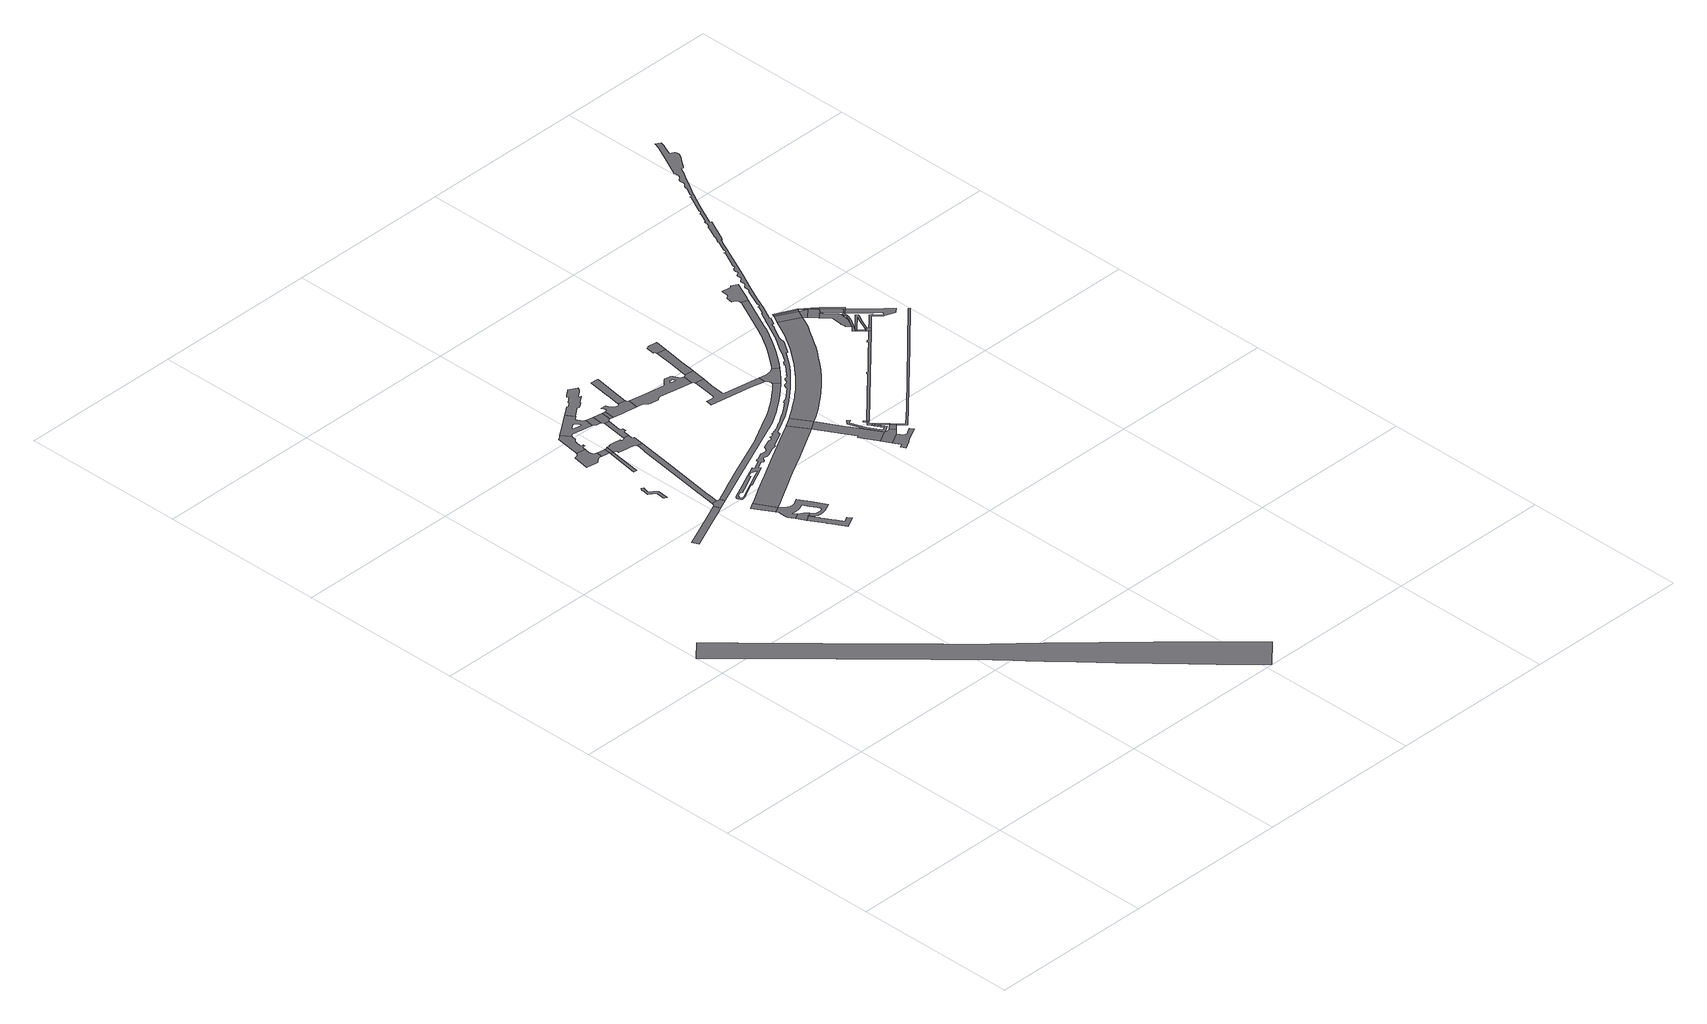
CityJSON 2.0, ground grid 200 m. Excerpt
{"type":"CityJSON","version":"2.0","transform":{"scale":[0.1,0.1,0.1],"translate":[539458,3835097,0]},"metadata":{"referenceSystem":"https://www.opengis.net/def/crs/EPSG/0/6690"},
"CityObjects":{
"road1":{"type":"Road","attributes":{"function":"1","RoadStructureAttribute.sectionType":"7"},"geometry":[{"type":"MultiSurface","lod":"1","boundaries":[[[0,1,2,3,4,5,6,7,8,9,10,11,12,13,14,15,16,17,18,19,20,21,22,23,24,25,26,27,28,29,30,31,32,33,34,35,36,37,38,39,40]]]}]},
"road2":{"type":"Road","attributes":{"RoadStructureAttribute.sectionType":"1"},"geometry":[{"type":"MultiSurface","lod":"1","boundaries":[[[41,42,43,44,45,46,47,48,49,50]]]}]},
"road3":{"type":"Road","geometry":[{"type":"MultiSurface","lod":"1","boundaries":[[[51,52,53,54,55,56,57,58,59,60,61,62,63,64]]]}]},
"road4":{"type":"Road","geometry":[{"type":"MultiSurface","lod":"1","boundaries":[[[65,66,67,68,69,70,71,41,50,72,73]]]}]},
"road5":{"type":"Road","geometry":[{"type":"MultiSurface","lod":"1","boundaries":[[[74,75,76,77,78,79,80,81,82,83,84,85,86,87,88,89,90,91,92,93,94,95,96,97,98,99,100,101,102,103,104,105,106,107,108,109]]]}]},
"road6":{"type":"Road","geometry":[{"type":"MultiSurface","lod":"1","boundaries":[[[110,111,112,113]]]}]},
"road7":{"type":"Road","attributes":{"RoadStructureAttribute.sectionType":"1"},"geometry":[{"type":"MultiSurface","lod":"1","boundaries":[[[114,115,116,117,118]]]}]},
"road8":{"type":"Road","geometry":[{"type":"MultiSurface","lod":"1","boundaries":[[[119,120,121,122,123,124,125,126,127,128,129,130,131]]]}]},
"road9":{"type":"Road","attributes":{"RoadStructureAttribute.sectionType":"1"},"geometry":[{"type":"MultiSurface","lod":"1","boundaries":[[[132,133,134,98,97,135,136,137,138,139,140]]]}]},
"road10":{"type":"Road","geometry":[{"type":"MultiSurface","lod":"1","boundaries":[[[141,142,143,144,145,146,74,109,147,148,149,150,151,152,153,154,155,156,157,158,159,160,161,162,163,164,165,166,167,168,169,170,171,172]]]}]},
"road11":{"type":"Road","attributes":{"RoadStructureAttribute.sectionType":"1"},"geometry":[{"type":"MultiSurface","lod":"1","boundaries":[[[173,174,175,176,177,178,179,180,181,182,183,184,67,66,185,186,187,188,189]]]}]},
"road12":{"type":"Road","attributes":{"RoadStructureAttribute.sectionType":"1"},"geometry":[{"type":"MultiSurface","lod":"1","boundaries":[[[190,191,192,193,194,195,196,197,198,199,200,201,202,203,129,128]]]}]},
"road13":{"type":"Road","geometry":[{"type":"MultiSurface","lod":"1","boundaries":[[[140,139,114,118,204]]]}]},
"road14":{"type":"Road","attributes":{"RoadStructureAttribute.sectionType":"1"},"geometry":[{"type":"MultiSurface","lod":"1","boundaries":[[[205,206,207,208,209,210,211,212,213,214,215,216,217,218,219,220,221,222,223,224,225,226,227,228,229,230,231,232,233,234,235,236,237,238,239,240,241,242,243,244,245,113,112,246,247,248,249,250,251,127,126,252,253,254,255,256,257,258,259,260,261,262,263,264,265,266,267,268,269,270,271,272,273,274,275,276,277,278,279,280,281,282,283,284,285,286,287,288,289,290,291,292,293,294,295,296,297,298,299,300,301,131,130]]]}]},
"road15":{"type":"Road","geometry":[{"type":"MultiSurface","lod":"1","boundaries":[[[302,303,304,305,306,307,308,309,310,311,312,313,314,204,118,315,316,317,318,319,320,321,322,323,173,189,324,325,326,327,328,329,330,331,332,333,334]]]}]},
"road16":{"type":"Road","geometry":[{"type":"MultiSurface","lod":"1","boundaries":[[[335,336,337,338,339,340,341,342,141,172,343,344,345,346,347,348,349,350,351,352,353,354,355,356,357,358,359],[360,361,362,363,364,365,366,367,368,369,370,371,372,373,374,375,376,377,378,379,380,381]]]}]},
"road17":{"type":"Road","attributes":{"RoadStructureAttribute.sectionType":"1"},"geometry":[{"type":"MultiSurface","lod":"1","boundaries":[[[382,383,334,333,384,385,386,387,388,389,390,391,392,393,394,395,396,397,398,399]]]}]},
"road18":{"type":"Road","geometry":[{"type":"MultiSurface","lod":"1","boundaries":[[[351,350,400,401,402,403,404,405,406,407,408,409,410,411]]]}]},
"road19":{"type":"Road","geometry":[{"type":"MultiSurface","lod":"1","boundaries":[[[412,411,410,413,414,415,416,417,418,382,399,419,420,421,422,423,424,425,426]]]}]},
"road20":{"type":"Road","attributes":{"RoadStructureAttribute.sectionType":"1"},"geometry":[{"type":"MultiSurface","lod":"1","boundaries":[[[426,425,427,428]]]}]},
"road21":{"type":"Road","geometry":[{"type":"MultiSurface","lod":"1","boundaries":[[[429,430,431,432,433,434,435,436,437,110,113,438,439,440,441,442,443,444]]]}]},
"road22":{"type":"Road","attributes":{"RoadStructureAttribute.sectionType":"1"},"geometry":[{"type":"MultiSurface","lod":"1","boundaries":[[[445,446,447,448,449,450,451,452,453,454,455,341,340,339,456,457,458,459,460,461,462,463,464,465,466,467,468,469,470,471,472,473,474,475]]]}]},
"road23":{"type":"Road","geometry":[{"type":"MultiSurface","lod":"1","boundaries":[[[476,477,478,479,480,481,482,483,484,485,486,487,488,489,490,491,492,493,494,495,496,497,498,499,500,428,427,501,502,503,504,505,506,507,508,509,510,511,512]]]}]},
"road24":{"type":"Road","attributes":{"RoadStructureAttribute.sectionType":"1"},"geometry":[{"type":"MultiSurface","lod":"1","boundaries":[[[513,514,515,516,517,518,519,520,521,522,523,524,525,526,527,528,529,530,73,72,531,532,533,534,535,536,537,538,539,540,541,542]]]}]},
"road25":{"type":"Road","attributes":{"RoadStructureAttribute.sectionType":"1"},"geometry":[{"type":"MultiSurface","lod":"1","boundaries":[[[543,544,545,546,512,511,547,548,549,550]]]}]},
"road26":{"type":"Road","geometry":[{"type":"MultiSurface","lod":"1","boundaries":[[[551,552,553,554,555,556,557,558,559,560,561,562,563,564,565,566,567,568,569,570,571,572,573,574,575,576,577,578,504,503,579,580,581,582,583,584,585,586,587,588,589,590,591,592,593,594,595],[596,597,598,599,600,601,602,603,604,605,606,607,608,609,610,611,612,613,614]]]}]},
"road27":{"type":"Road","geometry":[{"type":"MultiSurface","lod":"1","boundaries":[[[615,616,429,444,617]]]}]},
"road28":{"type":"Road","attributes":{"RoadStructureAttribute.sectionType":"1"},"geometry":[{"type":"MultiSurface","lod":"1","boundaries":[[[618,619,620,621,617,444,622,623,624,625]]]}]},
"road29":{"type":"Road","geometry":[{"type":"MultiSurface","lod":"1","boundaries":[[[626,627,628,629,630,631,552,551,632,633,634,635,636,637,638,639]]]}]},
"road30":{"type":"Road","geometry":[{"type":"MultiSurface","lod":"1","boundaries":[[[640,641,642,625,624,643,644,645,646,647]]]}]},
"road31":{"type":"Road","attributes":{"RoadStructureAttribute.sectionType":"1"},"geometry":[{"type":"MultiSurface","lod":"1","boundaries":[[[637,648,649,650,651,652,653,654,655,656,657,658,659,660,661,662,663,664,665,666,667,668,669,670,671,672,638]]]}]},
"road32":{"type":"Road","attributes":{"RoadStructureAttribute.sectionType":"1"},"geometry":[{"type":"MultiSurface","lod":"1","boundaries":[[[673,674,675,676,677,678,679,680,681,682,683,644,643]]]}]},
"road33":{"type":"Road","geometry":[{"type":"MultiSurface","lod":"1","boundaries":[[[684,685,686,687,688,689,690,691,692,693,694,695,696,697,698]]]}]},
"road34":{"type":"Road","geometry":[{"type":"MultiSurface","lod":"1","boundaries":[[[699,700,701,702,703,704]]]}]},
"road35":{"type":"Road","geometry":[{"type":"MultiSurface","lod":"1","boundaries":[[[702,701,698,697,705]]]}]},
"road36":{"type":"Road","geometry":[{"type":"MultiSurface","lod":"1","boundaries":[[[706,707,699,708]]]}]},
"road37":{"type":"Road","geometry":[{"type":"MultiSurface","lod":"1","boundaries":[[[708,699,704,709]]]}]},
"road38":{"type":"Road","attributes":{"RoadStructureAttribute.sectionType":"1"},"geometry":[{"type":"MultiSurface","lod":"1","boundaries":[[[710,711,712,713,626,639,714,715,716]]]}]},
"road39":{"type":"Road","geometry":[{"type":"MultiSurface","lod":"1","boundaries":[[[717,718,647,646,719]]]}]},
"road40":{"type":"Road","geometry":[{"type":"MultiSurface","lod":"1","boundaries":[[[705,697,717,720]]]}]},
"road41":{"type":"Road","geometry":[{"type":"MultiSurface","lod":"1","boundaries":[[[720,717,719,721]]]}]},
"road42":{"type":"Road","geometry":[{"type":"MultiSurface","lod":"1","boundaries":[[[722,723,724,725,726,727,728,729,730,731,732,733,734,735,736,710,716,737,738]]]}]},
"road43":{"type":"Road","geometry":[{"type":"MultiSurface","lod":"1","boundaries":[[[739,740,741,742,743,744,666,665,745,746,747,748,749,750,751,752,753,513,542,754,755,756,757]]]}]},
"road44":{"type":"Road","attributes":{"RoadStructureAttribute.sectionType":"1"},"geometry":[{"type":"MultiSurface","lod":"1","boundaries":[[[758,759,760,761,762,763,764,765,766,767,768,769,770,771,772,773,774,775,776,777,778,779,780,615,617,781,782,783,784,785,786,787,788,789,790,791,792,793,794,795,796,797,798]]]}]},
"road45":{"type":"Road","geometry":[{"type":"MultiSurface","lod":"1","boundaries":[[[799,800,801,802,803,804,805,806,807,808,809,708,709,810]]]}]},
"road46":{"type":"Road","attributes":{"RoadStructureAttribute.sectionType":"1"},"geometry":[{"type":"MultiSurface","lod":"1","boundaries":[[[811,812,813,814,815,816,817,818,819,820,821,822,823,824,825,826,827,828,829,830,831,832,833,834,835,836,837,838,839,840,841,842,843,844,845,846,847,848,849,850,851,852,853,854,855,856,857,858,859,860,861,862,863,864,865,866,867,868,869,870,871,872,873,874,875,876,877,878,879,880,881,882,883,884,885,886,887,888,889,890,891,892,893,894,895,896,897,898,899,900,901,902,903,904,905,906,907,908,909,910,911,912,913,914,915,916,917,918,919,920,921,922,923,924,925,926,927,928,929,930,931,932,933,934,935,936,937,938,939,940,941,942,943,944,945,946,947,948,949,950,951,952,953,954,955,956,957,958,959,960,961,962,963,964,965,966,967,968,969,970,971,972,973,974,975,976,977,978,979,980,981,982,983,984,985,986,987,988,989,990,991,992,993,994,995,996,997,998,999,1000,1001,1002,1003,1004,1005,1006,1007,1008,1009,1010,1011,1012,1013,1014,1015,1016,1017,1018,1019,1020,1021,1022,1023,1024,1025,1026,1027,1028,1029,1030,1031,1032,1033,1034,1035,1036,1037,1038,1039,1040,1041,1042,1043,1044,1045,1046,1047,1048,1049,1050,1051,1052,1053,1054,1055,1056,1057,1058,1059,1060,1061,1062,1063,1064,1065,1066,1067,1068,1069,1070,1071,1072,1073,1074,1075,1076,1077,1078,1079,1080,1081,1082,1083,1084,1085,1086,1087,1088,1089,1090,1091,1092,1093,1094,1095,1096,1097,1098,1099,1100,1101,1102,1103,1104,1105,1106,1107,1108,1109,1110,1111,1112,1113,1114,1115,1116,1117,1118,1119,1120,1121,1122,1123,1124,1125,1126,1127,1128,1129,1130,1131,1132,1133,1134,1135,1136,1137,1138,1139,1140,1141,1142,1143,1144,1145,1146,1147,1148,1149,1150,1151,1152,1153,1154,1155,1156,1157,1158,1159,1160,1161,1162,1163,1164,1165,1166,1167,1168,1169,1170,1171,1172,1173,1174,1175,1176,1177,1178,1179,1180,1181,1182,1183,1184,1185,1186,1187,1188,1189,1190,1191],[1192,1193,1194,1195,1196,1197,1198,1199,1200,1201,1202,1203,1204,1205,1206,1207,1208,1209,1210,1211,1212,1213,1214,1215]]]}]},
"road47":{"type":"Road","attributes":{"RoadStructureAttribute.sectionType":"1"},"geometry":[{"type":"MultiSurface","lod":"1","boundaries":[[[1216,1217,1218,1219,1220,1221,1222,1223,1224,1225,1226,1227,1228,1229,739,757,1230,1231,1232,1233,1234,1235,1236,1237,1238,1239,1240]]]}]},
"road48":{"type":"Road","geometry":[{"type":"MultiSurface","lod":"1","boundaries":[[[1241,1242,1243,1244,1245,1246,1247,1248,1249,1250,1251,1252,1253,1254,721,719]]]}]},
"road49":{"type":"Road","geometry":[{"type":"MultiSurface","lod":"1","boundaries":[[[1255,758,798,1256]]]}]},
"road50":{"type":"Road","attributes":{"RoadStructureAttribute.sectionType":"1"},"geometry":[{"type":"MultiSurface","lod":"1","boundaries":[[[1257,1255,1256,1258]]]}]},
"road51":{"type":"Road","geometry":[{"type":"MultiSurface","lod":"1","boundaries":[[[1259,1257,1258,1260]]]}]},
"road52":{"type":"Road","geometry":[{"type":"MultiSurface","lod":"1","boundaries":[[[1261,1262,1263,1264,1265,1266,1267,1268,1269,1270,1271,1272,1273,1274,1275,1276,1216,1240,1277,1278,1279]]]}]},
"road53":{"type":"Road","geometry":[{"type":"MultiSurface","lod":"1","boundaries":[[[1280,1281,1282,1283]]]}]},
"road54":{"type":"Road","geometry":[{"type":"MultiSurface","lod":"1","boundaries":[[[1256,798,1284,1285]]]}]},
"road55":{"type":"Road","geometry":[{"type":"MultiSurface","lod":"1","boundaries":[[[1286,1283,1282,1287,1288,1289]]]}]},
"road56":{"type":"Road","geometry":[{"type":"MultiSurface","lod":"1","boundaries":[[[1285,1284,1290,1291,1292,1293]]]}]},
"road57":{"type":"Road","geometry":[{"type":"MultiSurface","lod":"1","boundaries":[[[1294,1289,1288,799,810,1295,1296,1297]]]}]},
"road58":{"type":"Road","geometry":[{"type":"MultiSurface","lod":"1","boundaries":[[[1298,1299,1300,1301,1302,1303,1304,1305,1306,1307,1308,1309,1310,1311,1312,1313,1314,1315,1316,1317,1318,1319,1320,1291,1290]]]}]},
"road59":{"type":"Road","geometry":[{"type":"MultiSurface","lod":"1","boundaries":[[[1321,1322,1323,1324,1325,1326,1327,1328,1329,1330,1331,1332,1333,1334,1335,1336,1337,1338,1339,1340,1341,1342,1343,1344,1345,1281,1280,1346,1347,1348,1349,1350,1351,1352,1353,1354,1355,1356,1357,1358,1359,1360,1361,1362,1363,1364,1365,1366,1367]]]}]},
"road60":{"type":"Road","geometry":[{"type":"MultiSurface","lod":"1","boundaries":[[[1368,1369,1370,1371,1372,1373,1374,1375,1376,1280,1283,1377,1378,1379,1380,1381,1382,1383,1289,1294]]]}]},
"road61":{"type":"Road","geometry":[{"type":"MultiSurface","lod":"1","boundaries":[[[1384,1385,1386,1387,1388,1260,1258,1389,1390,1391,1392,1393]]]}]},
"road62":{"type":"Road","geometry":[{"type":"MultiSurface","lod":"1","boundaries":[[[1293,1292,1321,1392]]]}]},
"road63":{"type":"Road","geometry":[{"type":"MultiSurface","lod":"1","boundaries":[[[1392,1321,1367,1393]]]}]},
"road64":{"type":"Road","geometry":[{"type":"MultiSurface","lod":"1","boundaries":[[[1394,1395,1396,1397,1398,1399,1400,1401,1402,1403,1404,1405,1406,1407,1393,1367,1408,1409,1410,1411,1412,1413,1414,1415,1416,1417,1418,1419,1420,1421,1422,1423,1424,1425,1426,1297,1296]]]}]}
},
"vertices":[
[4273,374,0],[4213,438,0],[3970,688,0],[3516,1159,0],[3119,1564,0],[2710,1968,0],[2506,2168,0],[2393,2278,0],[2312,2356,0],[2165,2500,0],[1965,2711,0],[1842,2841,0],[1519,3178,0],[1099,3624,0],[774,3963,0],[498,4258,0],[207,4566,0],[8,4378,0],[60,4323,0],[404,3962,0],[659,3699,0],[1010,3320,0],[1348,2969,0],[1689,2610,0],[1719,2579,0],[1985,2298,0],[2264,1983,0],[2353,1883,0],[2359,1877,0],[2480,1743,0],[2708,1490,0],[2978,1186,0],[3231,903,0],[3486,628,0],[3683,418,0],[3685,416,0],[3928,160,0],[3935,153,0],[3962,124,0],[4075,5,0],[4367,280,0],
[2066,6118,0],[2058,6113,0],[1971,6073,0],[1956,6067,0],[1828,6009,0],[1448,5836,0],[1482,5762,0],[1829,5921,0],[2033,6013,0],[2100,6044,0],
[1823,6695,0],[1822,6684,0],[1810,6595,0],[1822,6585,0],[1844,6568,0],[1864,6710,0],[1821,6745,0],[1775,6783,0],[1795,6862,0],[1771,6876,0],[1751,6851,0],[1758,6844,0],[1744,6756,0],[1821,6697,0],
[2174,6155,0],[2161,6161,0],[2092,6158,0],[2090,6149,0],[2086,6140,0],[2081,6131,0],[2074,6124,0],[2227,6102,0],[2201,6159,0],
[1754,7792,0],[1751,7782,0],[1745,7773,0],[1739,7765,0],[1731,7758,0],[1723,7752,0],[1714,7748,0],[1704,7745,0],[1694,7743,0],[1681,7743,0],[1649,7543,0],[1774,7523,0],[1779,7523,0],[1786,7522,0],[1791,7524,0],[1796,7529,0],[1813,7541,0],[1830,7553,0],[1839,7559,0],[1848,7563,0],[1858,7566,0],[1868,7568,0],[1879,7568,0],[1889,7567,0],[1904,7641,0],[1895,7643,0],[1886,7647,0],[1878,7652,0],[1871,7658,0],[1865,7665,0],[1860,7673,0],[1856,7682,0],[1854,7691,0],[1853,7700,0],[1854,7710,0],[1864,7775,0],
[2384,5860,0],[2308,5816,0],[2442,5582,0],[2519,5626,0],
[1998,7533,0],[1995,7518,0],[1933,7137,0],[1967,7131,0],[2032,7528,0],
[2667,5320,0],[2662,5328,0],[2658,5333,0],[2649,5342,0],[2633,5355,0],[2625,5361,0],[2604,5374,0],[2579,5389,0],[2504,5351,0],[2560,5252,0],[2625,5289,0],[2633,5292,0],[2671,5314,0],
[1987,7629,0],[1967,7631,0],[1949,7634,0],[1897,7566,0],[1956,7557,0],[1965,7556,0],[1979,7554,0],[2001,7550,0],[2007,7627,0],
[1864,8137,0],[1841,8120,0],[1807,8096,0],[1802,8092,0],[1762,7838,0],[1757,7802,0],[1870,7816,0],[1872,7820,0],[1874,7822,0],[1878,7824,0],[1882,7824,0],[1906,7821,0],[1909,7843,0],[1885,7847,0],[1882,7848,0],[1879,7851,0],[1877,7855,0],[1877,7858,0],[1889,7937,0],[1891,7943,0],[1894,7948,0],[1898,7953,0],[1902,7957,0],[1908,7960,0],[1914,7963,0],[1918,7967,0],[1922,7972,0],[1925,7977,0],[1927,7983,0],[1932,8016,0],[1934,8031,0],[1936,8037,0],
[2293,7427,0],[2293,7420,0],[2279,7333,0],[2277,7323,0],[2273,7314,0],[2269,7304,0],[2266,7295,0],[2216,6965,0],[2193,6819,0],[2124,6370,0],[2123,6359,0],[2121,6347,0],[2163,6197,0],[2176,6280,0],[2182,6319,0],[2284,6981,0],[2351,7418,0],
[2663,5071,0],[2671,5059,0],[2681,5040,0],[2782,4863,0],[2914,4937,0],[2886,4985,0],[2823,4948,0],[2773,5035,0],[2748,5078,0],[2710,5144,0],[2690,5178,0],[2684,5188,0],[2681,5192,0],[2679,5196,0],
[2044,7624,0],
[2650,5270,0],[2659,5259,0],[2671,5247,0],[2678,5242,0],[2685,5238,0],[2689,5235,0],[2693,5233,0],[2700,5230,0],[2706,5227,0],[2721,5223,0],[2731,5221,0],[2738,5220,0],[2751,5220,0],[2769,5221,0],[2782,5223,0],[2787,5224,0],[2799,5227,0],[2821,5235,0],[2852,5249,0],[2877,5262,0],[2919,5285,0],[2824,5450,0],[2748,5583,0],[2711,5560,0],[2692,5550,0],[2677,5543,0],[2675,5542,0],[2667,5540,0],[2654,5537,0],[2648,5537,0],[2638,5537,0],[2628,5539,0],[2622,5540,0],[2609,5545,0],[2591,5553,0],[2583,5557,0],[2569,5565,0],[2563,5570,0],[2554,5578,0],[2547,5586,0],[2534,5606,0],[2459,5551,0],[2458,5522,0],[2458,5471,0],[2460,5444,0],[2464,5426,0],[2482,5390,0],[2544,5445,0],[2570,5439,0],[2583,5437,0],[2591,5437,0],[2608,5438,0],[2625,5440,0],[2629,5440,0],[2644,5443,0],[2654,5446,0],[2674,5453,0],[2688,5460,0],[2699,5465,0],[2721,5475,0],[2747,5426,0],[2758,5405,0],[2761,5400,0],[2775,5374,0],[2783,5361,0],[2795,5342,0],[2805,5327,0],[2810,5319,0],[2817,5308,0],[2818,5302,0],[2819,5299,0],[2818,5292,0],[2818,5287,0],[2817,5285,0],[2817,5282,0],[2814,5278,0],[2811,5275,0],[2804,5271,0],[2794,5266,0],[2789,5263,0],[2784,5261,0],[2773,5259,0],[2764,5258,0],[2762,5258,0],[2760,5258,0],[2751,5259,0],[2743,5260,0],[2725,5265,0],[2714,5270,0],[2708,5274,0],[2696,5284,0],[2695,5285,0],[2693,5287,0],[2691,5289,0],[2684,5296,0],[2678,5301,0],[2676,5305,0],
[2287,7625,0],[2284,7619,0],[2279,7614,0],[2274,7610,0],[2268,7607,0],[2261,7606,0],[2238,7601,0],[2242,7629,0],[2166,7641,0],[2126,7642,0],[2093,7645,0],[2090,7630,0],[2046,7635,0],[2075,7521,0],[2069,7485,0],[2100,7481,0],[2268,7455,0],[2274,7453,0],[2280,7450,0],[2285,7445,0],[2289,7440,0],[2292,7434,0],[2372,7553,0],[2361,7557,0],[2357,7558,0],[2353,7561,0],[2350,7565,0],[2349,7569,0],[2349,7574,0],[2351,7586,0],[2354,7610,0],[2356,7621,0],[2289,7631,0],
[2175,8218,0],[2178,8222,0],[2182,8226,0],[2219,8253,0],[2216,8257,0],[2165,8328,0],[2151,8346,0],[1965,8211,0],[1939,8043,0],[1944,8048,0],[1949,8052,0],[1955,8055,0],[1962,8056,0],[1969,8056,0],[2095,8036,0],[2221,8017,0],[2237,8125,0],[2232,8127,0],[2228,8129,0],[2224,8133,0],[2196,8171,0],[2177,8198,0],[2175,8202,0],[2173,8207,0],[2174,8213,0],[2106,8168,0],[2109,8165,0],[2125,8143,0],[2142,8120,0],[2144,8116,0],[2144,8112,0],[2142,8107,0],[2139,8104,0],[2135,8102,0],[2130,8102,0],[2095,8107,0],[2054,8114,0],[2049,8115,0],[2046,8118,0],[2044,8123,0],[2044,8127,0],[2045,8132,0],[2048,8135,0],[2067,8149,0],[2093,8167,0],[2097,8169,0],[2101,8169,0],
[2338,7947,0],[2293,7661,0],[2366,7684,0],[2368,7690,0],[2371,7696,0],[2375,7701,0],[2381,7705,0],[2387,7708,0],[2393,7709,0],[2400,7709,0],[2394,7745,0],[2387,7747,0],[2379,7751,0],[2374,7758,0],[2371,7765,0],[2368,7773,0],[2369,7780,0],[2394,7939,0],
[2233,8015,0],[2239,8013,0],[2245,8010,0],[2250,8006,0],[2252,8003,0],[2254,8001,0],[2258,7996,0],[2263,7992,0],[2268,7989,0],[2274,7988,0],[2313,7982,0],[2333,8110,0],
[2346,8108,0],[2320,7980,0],[2325,7977,0],[2330,7972,0],[2334,7967,0],[2337,7961,0],[2338,7954,0],[2395,7945,0],[2398,7951,0],[2403,7956,0],[2408,7960,0],[2414,7963,0],[2421,7964,0],[2428,7964,0],[2448,8092,0],
[2471,7957,0],[2491,8086,0],
[3617,6563,0],[3607,6557,0],[3401,6442,0],[3300,6385,0],[3128,6286,0],[2827,6115,0],[2726,6058,0],[2614,5993,0],[2451,5898,0],[2557,5647,0],[2968,5885,0],[3056,5936,0],[3317,6084,0],[3544,6213,0],[3707,6308,0],[3752,6335,0],
[2496,8634,0],[2491,8627,0],[2485,8622,0],[2423,8577,0],[2401,8561,0],[2418,8537,0],[2342,8481,0],[2350,8469,0],[2288,8421,0],[2276,8437,0],[2173,8362,0],[2323,8335,0],[2343,8349,0],[2355,8332,0],[2396,8361,0],[2424,8381,0],[2424,8394,0],[2427,8395,0],[2475,8427,0],[2511,8451,0],[2497,8453,0],[2494,8454,0],[2491,8457,0],[2487,8463,0],[2485,8466,0],[2485,8470,0],[2486,8474,0],[2489,8477,0],[2544,8517,0],[2575,8546,0],[2597,8583,0],
[2682,8080,0],[2678,8074,0],[2674,8068,0],[2669,8065,0],[2662,8062,0],[2656,8061,0],[2649,8061,0],[2639,8063,0],[2632,8065,0],[2625,8069,0],[2619,8075,0],[2577,8133,0],[2563,8152,0],[2569,8157,0],[2500,8159,0],[2520,8133,0],[2523,8127,0],[2525,8120,0],[2525,8113,0],[2524,8106,0],[2521,8100,0],[2517,8094,0],[2511,8090,0],[2505,8087,0],[2498,8085,0],[2597,7937,0],[2647,7930,0],[2778,7909,0],[2798,8038,0],[2792,8039,0],[2786,8043,0],[2781,8047,0],[2777,8053,0],[2774,8059,0],[2773,8065,0],[2773,8072,0],[2683,8086,0],
[4056,7190,0],[4053,7184,0],[4052,7181,0],[4047,7173,0],[4040,7166,0],[3973,7105,0],[3900,7044,0],[3825,6985,0],[3749,6928,0],[3670,6874,0],[3607,6833,0],[3440,6744,0],[3332,6688,0],[3249,6645,0],[3201,6614,0],[2682,6381,0],[2408,6258,0],[2360,6235,0],[2438,6198,0],[2655,6297,0],[3549,6704,0],[3632,6754,0],[3715,6807,0],[3754,6834,0],[3795,6863,0],[3874,6921,0],[3951,6982,0],[4026,7045,0],[4098,7111,0],[4116,7128,0],
[2756,8550,0],[2754,8539,0],[2715,8287,0],[2705,8226,0],[2792,8191,0],[2806,8281,0],[2846,8536,0],[2848,8543,0],
[3482,7799,0],[3502,7928,0],[3483,7931,0],[3478,7932,0],[3472,7935,0],[3468,7939,0],[3465,7944,0],[3452,7969,0],[3426,8019,0],[3423,8024,0],[3419,8028,0],[3414,8031,0],[3408,8032,0],[3341,8043,0],[3335,8043,0],[3329,8042,0],[3324,8039,0],[3319,8036,0],[3318,8035,0],[3279,7996,0],[3260,7976,0],[3255,7972,0],[3250,7970,0],[3244,7969,0],[3238,7969,0],[3219,7972,0],[3185,7978,0],[3053,7998,0],[2862,7896,0],[2869,7894,0],[2876,7891,0],[2882,7886,0],[2905,7862,0],[2910,7858,0],[2917,7854,0],[2924,7852,0],[3009,7839,0],[3016,7839,0],[3024,7840,0],[3031,7843,0],[3060,7858,0],[3067,7861,0],[3074,7862,0],[3081,7862,0],[3292,7829,0],[3357,7951,0],[3335,7954,0],[3332,7955,0],[3330,7958,0],[3330,7961,0],[3332,7964,0],[3339,7972,0],[3344,7976,0],[3348,7979,0],[3353,7979,0],[3378,7975,0],[3382,7973,0],[3385,7970,0],[3388,7964,0],[3393,7955,0],[3393,7951,0],[3392,7948,0],[3390,7946,0],[3386,7946,0],
[3730,6633,0],[3665,6592,0],[3867,6407,0],
[4072,6048,0],[4061,6067,0],[4059,6072,0],[4046,6093,0],[4005,5899,0],[3981,5885,0],[4099,5672,0],[4242,5752,0],
[3535,7946,0],[3532,7941,0],[3527,7935,0],[3522,7932,0],[3516,7929,0],[3509,7928,0],[3489,7798,0],[3495,7795,0],[3500,7790,0],[3504,7785,0],[3506,7779,0],[3508,7772,0],[3615,7755,0],[3643,7929,0],
[4300,5745,0],[4272,5743,0],[4261,5745,0],[4162,5560,0],[4306,5641,0],[4334,5668,0],[4361,5693,0],[4309,5748,0],
[3507,7765,0],[3473,7532,0],[3465,7472,0],[3463,7466,0],[3460,7460,0],[3455,7455,0],[3450,7451,0],[3444,7448,0],[3437,7447,0],[3430,7447,0],[3370,7456,0],[3353,7459,0],[3351,7442,0],[3339,7377,0],[3855,7302,0],[4002,7271,0],[4009,7270,0],[4019,7268,0],[4032,7353,0],[3754,7397,0],[3593,7422,0],[3578,7428,0],[3569,7441,0],[3568,7456,0],[3593,7620,0],
[4211,5471,0],[4170,5447,0],[4199,5393,0],[4294,5454,0],[4305,5463,0],[4347,5490,0],[4393,5509,0],[4497,5567,0],[4469,5611,0],[4386,5562,0],[4344,5576,0],
[4300,5807,0],[4262,5785,0],[4171,5946,0],[4107,6126,0],[4122,6141,0],[4125,6136,0],[4140,6149,0],[4118,6173,0],[4078,6132,0],[4148,5936,0],[4172,5895,0],[4253,5750,0],[4333,5798,0],[4269,5916,0],[4247,5904,0],
[4247,6007,0],[4212,5970,0],[4234,5929,0],[4269,5948,0],[4242,5976,0],[4261,5993,0],
[4285,5930,0],
[4234,6047,0],[4218,6034,0],[4261,6022,0],
[4276,6007,0],
[3609,8417,0],[3569,8159,0],[3540,7975,0],[3537,7953,0],[3651,7983,0],[3675,8133,0],[3717,8400,0],
[4377,5806,0],[4320,5756,0],[4420,5750,0],
[4389,5820,0],
[4435,5763,0],
[3632,8573,0],[3629,8566,0],[3624,8560,0],[3617,8556,0],[3610,8552,0],[3608,8552,0],[3602,8551,0],[3595,8551,0],[3584,8452,0],[3591,8450,0],[3596,8447,0],[3601,8442,0],[3606,8437,0],[3608,8431,0],[3609,8424,0],[3723,8437,0],[3742,8556,0],
[4236,7371,0],[4210,7354,0],[4181,7343,0],[4150,7338,0],[4134,7338,0],[4119,7340,0],[4027,7264,0],[4036,7259,0],[4043,7253,0],[4049,7245,0],[4054,7237,0],[4057,7228,0],[4059,7219,0],[4060,7209,0],[4059,7199,0],[4169,7179,0],[4179,7190,0],[4237,7249,0],[4302,7322,0],
[4869,7900,0],[4825,7815,0],[4748,7674,0],[4721,7632,0],[4676,7556,0],[4655,7521,0],[4631,7486,0],[4588,7429,0],[4548,7374,0],[4522,7342,0],[4500,7315,0],[4456,7260,0],[4402,7201,0],[4347,7140,0],[4296,7085,0],[4207,7000,0],[4170,6962,0],[4137,6932,0],[4069,6876,0],[4026,6840,0],[3919,6761,0],[3846,6710,0],[3782,6665,0],[3939,6451,0],[4067,6539,0],[4200,6641,0],[4211,6650,0],[4293,6720,0],[4378,6795,0],[4398,6815,0],[4481,6896,0],[4572,6992,0],[4636,7065,0],[4710,7155,0],[4777,7239,0],[4845,7333,0],[4853,7345,0],[4921,7447,0],[4977,7539,0],[5041,7630,0],[5111,7774,0],
[5419,7111,0],[5295,6997,0],[5284,7005,0],[5267,6991,0],[5277,6978,0],[5133,6842,0],[4927,6647,0],[4886,6608,0],[4875,6618,0],[4858,6604,0],[4867,6592,0],[5434,7095,0],
[6236,10929,0],[6228,10913,0],[6169,10794,0],[6018,10495,0],[6022,10478,0],[6025,10459,0],[6025,10440,0],[6022,10425,0],[6015,10411,0],[6004,10400,0],[5992,10391,0],[5981,10385,0],[5973,10379,0],[5968,10369,0],[5965,10356,0],[5966,10340,0],[5968,10325,0],[5967,10309,0],[5963,10293,0],[5953,10279,0],[5945,10271,0],[5935,10262,0],[5926,10255,0],[5923,10249,0],[5916,10234,0],[5924,10227,0],[5868,10131,0],[5871,10124,0],[5873,10116,0],[5870,10107,0],[5866,10099,0],[5858,10092,0],[5848,10090,0],[5841,10089,0],[5833,10089,0],[5838,10074,0],[5719,9849,0],[5722,9846,0],[5724,9840,0],[5725,9832,0],[5723,9825,0],[5720,9822,0],[5713,9817,0],[5706,9813,0],[5697,9809,0],[5689,9807,0],[5692,9792,0],[5634,9672,0],[5627,9676,0],[5618,9658,0],[5626,9652,0],[5593,9585,0],[5587,9588,0],[5555,9523,0],[5502,9414,0],[5507,9411,0],[5475,9347,0],[5469,9349,0],[5459,9331,0],[5467,9325,0],[5403,9191,0],[5406,9187,0],[5406,9179,0],[5406,9170,0],[5403,9160,0],[5397,9153,0],[5388,9148,0],[5377,9146,0],[5365,9146,0],[5374,9135,0],[5270,8929,0],[5271,8922,0],[5270,8915,0],[5268,8906,0],[5262,8897,0],[5254,8890,0],[5244,8885,0],[5233,8878,0],[5226,8870,0],[5221,8860,0],[5219,8848,0],[5219,8838,0],[5220,8830,0],[5220,8826,0],[5220,8816,0],[5217,8803,0],[5209,8795,0],[5197,8791,0],[5185,8784,0],[5177,8778,0],[5172,8765,0],[5170,8752,0],[5171,8737,0],[5172,8728,0],[5170,8714,0],[5165,8705,0],[5157,8698,0],[5148,8692,0],[5136,8684,0],[5129,8677,0],[5124,8666,0],[5123,8655,0],[5125,8642,0],[5125,8631,0],[5122,8616,0],[5115,8603,0],[5107,8595,0],[5096,8589,0],[5088,8584,0],[5080,8576,0],[5075,8565,0],[5074,8556,0],[5075,8544,0],[5077,8534,0],[5077,8520,0],[5075,8509,0],[5072,8504,0],[5067,8498,0],[5062,8494,0],[5056,8491,0],[4955,8276,0],[4956,8272,0],[4959,8262,0],[4959,8252,0],[4956,8244,0],[4951,8238,0],[4943,8232,0],[4933,8230,0],[4926,8229,0],[4923,8229,0],[4928,8216,0],[4884,8123,0],[4870,8127,0],[4781,7959,0],[4729,7859,0],[4670,7744,0],[4658,7720,0],[4652,7712,0],[4617,7660,0],[4561,7574,0],[4510,7494,0],[4517,7488,0],[4468,7423,0],[4444,7386,0],[4421,7358,0],[4411,7364,0],[4374,7325,0],[4377,7306,0],[4273,7194,0],[4266,7188,0],[4265,7181,0],[4261,7171,0],[4252,7162,0],[4239,7156,0],[4226,7153,0],[4212,7151,0],[4203,7146,0],[4193,7138,0],[4187,7123,0],[4183,7106,0],[4176,7094,0],[4166,7086,0],[4153,7082,0],[4137,7080,0],[4123,7075,0],[4113,7065,0],[4107,7053,0],[4104,7040,0],[4101,7030,0],[4098,7022,0],[4093,7013,0],[3945,6891,0],[3932,6894,0],[3891,6866,0],[3891,6854,0],[3820,6799,0],[3790,6778,0],[3762,6757,0],[3730,6734,0],[3705,6719,0],[3678,6703,0],[3649,6685,0],[3624,6669,0],[3594,6650,0],[3564,6633,0],[3536,6617,0],[3505,6602,0],[3483,6591,0],[3467,6582,0],[3452,6583,0],[3447,6580,0],[3437,6573,0],[3429,6571,0],[3421,6572,0],[3411,6573,0],[3408,6568,0],[3405,6558,0],[3402,6550,0],[3393,6544,0],[3383,6539,0],[3371,6539,0],[3357,6542,0],[3353,6543,0],[3353,6536,0],[3350,6525,0],[3344,6516,0],[3336,6509,0],[3325,6505,0],[3314,6505,0],[3304,6507,0],[3298,6510,0],[3245,6486,0],[3206,6468,0],[3185,6459,0],[3183,6451,0],[3179,6441,0],[3171,6428,0],[3161,6415,0],[3150,6404,0],[3131,6399,0],[3114,6399,0],[3101,6400,0],[3087,6402,0],[3079,6403,0],[3071,6407,0],[3008,6377,0],[3015,6360,0],[3009,6357,0],[3008,6362,0],[3000,6365,0],[2990,6366,0],[2978,6365,0],[2966,6361,0],[2955,6353,0],[2963,6336,0],[2845,6277,0],[2832,6299,0],[2623,6198,0],[2531,6154,0],[2356,6070,0],[2348,6064,0],[2342,6058,0],[2338,6051,0],[2335,6039,0],[2337,6026,0],[2353,5993,0],[2359,5988,0],[2369,5985,0],[2384,5988,0],[2404,5996,0],[2424,6006,0],[2602,6097,0],[2613,6103,0],[2617,6093,0],[2901,6232,0],[2896,6241,0],[2883,6263,0],[2976,6309,0],[2986,6289,0],[2990,6288,0],[2999,6288,0],[3006,6291,0],[3012,6297,0],[3018,6303,0],[3021,6312,0],[3024,6319,0],[3025,6326,0],[3028,6331,0],[3046,6339,0],[3052,6337,0],[3067,6332,0],[3080,6331,0],[3089,6330,0],[3096,6330,0],[3099,6330,0],[3107,6332,0],[3121,6338,0],[3239,6395,0],[3245,6386,0],[3285,6397,0],[3279,6410,0],[3470,6512,0],[3469,6532,0],[3470,6541,0],[3477,6551,0],[3497,6562,0],[3522,6575,0],[3614,6630,0],[3675,6660,0],[3711,6679,0],[3734,6694,0],[3766,6715,0],[3793,6735,0],[3823,6757,0],[3853,6779,0],[3881,6798,0],[3911,6821,0],[3940,6843,0],[3967,6864,0],[3988,6882,0],[4075,6953,0],[4115,6987,0],[4155,7023,0],[4185,7053,0],[4212,7078,0],[4237,7103,0],[4263,7130,0],[4294,7161,0],[4319,7186,0],[4330,7197,0],[4347,7215,0],[4370,7239,0],[4392,7264,0],[4413,7288,0],[4438,7318,0],[4456,7344,0],[4499,7402,0],[4517,7424,0],[4531,7444,0],[4547,7467,0],[4561,7456,0],[4662,7605,0],[4666,7615,0],[4671,7625,0],[4674,7639,0],[4675,7657,0],[4677,7672,0],[4683,7693,0],[4689,7708,0],[4694,7709,0],[4703,7726,0],[4776,7864,0],[4783,7862,0],[4792,7876,0],[4785,7882,0],[4802,7917,0],[4819,7908,0],[4872,7996,0],[4867,8013,0],[4958,8190,0],[5025,8338,0],[5109,8513,0],[5227,8756,0],[5319,8936,0],[5396,9094,0],[5497,9311,0],[5502,9308,0],[5508,9320,0],[5503,9326,0],[5507,9336,0],[5526,9326,0],[5554,9384,0],[5671,9623,0],[5655,9631,0],[5813,9951,0],[5833,9989,0],[5851,10026,0],[5875,10064,0],[5908,10130,0],[5936,10172,0],[5960,10209,0],[5983,10249,0],[6008,10291,0],[6056,10373,0],[6090,10432,0],[6130,10502,0],[6147,10502,0],[6155,10502,0],[6172,10513,0],[6191,10538,0],[6219,10583,0],[6274,10653,0],[6295,10682,0],[6298,10701,0],[6297,10728,0],[6287,10752,0],[6236,10781,0],[6283,10880,0],[6296,10907,0],[6311,10968,0],[6257,11000,0],[2604,6141,0],[2717,6198,0],[2709,6220,0],[2759,6247,0],[2818,6229,0],[2825,6220,0],[2755,6185,0],[2600,6108,0],[2413,6014,0],[2406,6012,0],[2399,6011,0],[2391,6011,0],[2384,6014,0],[2378,6018,0],[2373,6026,0],[2371,6034,0],[2374,6044,0],[2380,6055,0],[2392,6064,0],[2405,6071,0],[2416,6076,0],[2431,6083,0],[2445,6061,0],[2582,6130,0],
[4861,8420,0],[4855,8401,0],[4669,8020,0],[4632,7945,0],[4592,7872,0],[4559,7814,0],[4553,7804,0],[4538,7780,0],[4524,7757,0],[4489,7701,0],[4452,7646,0],[4414,7591,0],[4375,7538,0],[4259,7394,0],[4366,7397,0],[4426,7474,0],[4485,7552,0],[4540,7633,0],[4593,7716,0],[4607,7738,0],[4624,7767,0],[4643,7800,0],[4691,7885,0],[4735,7973,0],[4936,8384,0],
[4501,5665,0],[4725,5871,0],[5508,6608,0],[5554,6651,0],[5606,6701,0],[5957,7035,0],[5999,7075,0],[5986,7089,0],[5940,7046,0],[5603,6726,0],[5540,6666,0],[5505,6633,0],[4711,5885,0],[4502,5692,0],
[4917,7994,0],[5162,7876,0],
[4926,8013,0],[5172,7895,0],
[4934,8029,0],[5180,7912,0],
[4997,8695,0],[4993,8689,0],[4988,8683,0],[4982,8679,0],[4975,8677,0],[4968,8675,0],[4960,8676,0],[4866,8690,0],[4853,8611,0],[4851,8597,0],[4811,8567,0],[4798,8488,0],[4820,8484,0],[4838,8474,0],[4852,8459,0],[4860,8440,0],[4974,8461,0],[5012,8540,0],[5071,8659,0],
[5335,7230,0],[5325,7208,0],[5331,7202,0],[5346,7217,0],
[5146,7735,0],[5248,7828,0],
[5360,7202,0],[5342,7190,0],[5398,7133,0],[5412,7148,0],
[5229,7643,0],[5280,7696,0],[5300,7700,0],[5341,7756,0],
[5439,7161,0],[5445,7105,0],[5471,7129,0],[5455,7147,0],
[5312,7553,0],[5317,7542,0],[5318,7536,0],[5315,7509,0],[5305,7416,0],[5303,7401,0],[5303,7393,0],[5306,7383,0],[5310,7370,0],[5312,7361,0],[5312,7351,0],[5306,7342,0],[5350,7295,0],[5393,7371,0],[5414,7409,0],[5425,7507,0],[5424,7510,0],[5424,7519,0],[5421,7531,0],[5417,7543,0],[5406,7558,0],[5391,7575,0],[5306,7668,0],
[5463,7524,0],[5458,7519,0],[5439,7514,0],[5437,7514,0],[5442,7497,0],[5442,7481,0],[5442,7470,0],[5440,7454,0],[5438,7445,0],[5437,7440,0],[5432,7428,0],[5423,7408,0],[5409,7382,0],[5402,7370,0],[5400,7367,0],[5380,7333,0],[5373,7321,0],[5369,7315,0],[5363,7303,0],[5359,7297,0],[5355,7292,0],[5355,7291,0],[5316,7251,0],[5308,7243,0],[5299,7234,0],[5329,7238,0],[5335,7244,0],[5369,7279,0],[5371,7282,0],[5374,7287,0],[5378,7294,0],[5385,7306,0],[5388,7312,0],[5396,7324,0],[5399,7329,0],[5416,7359,0],[5417,7360,0],[5425,7374,0],[5439,7400,0],[5449,7421,0],[5454,7434,0],[5455,7439,0],[5456,7441,0],[5458,7451,0],[5460,7469,0],[5460,7497,0],[5476,7511,0],
[5495,7277,0],[5511,7310,0],[5539,7369,0],[5548,7388,0],[5540,7397,0],[5526,7412,0],[5451,7341,0],[5382,7275,0],[5350,7245,0],[5378,7246,0],[5399,7266,0],[5469,7331,0],[5523,7381,0],[5493,7319,0],[5468,7266,0],[5434,7194,0],
[5541,7570,0],[5547,7576,0],[5541,7582,0],[5362,7766,0],[5292,7822,0],[5281,7808,0],[5351,7753,0],[5521,7577,0],[5516,7572,0],[5528,7559,0],
[5549,7203,0],[5605,7255,0],[5627,7275,0],[5712,7188,0],[5718,7182,0],[5728,7178,0],[5846,7133,0],[5901,7182,0],[5821,7268,0],[5804,7266,0],[5798,7272,0],[5621,7457,0],[5571,7513,0],[5541,7546,0],[5510,7475,0],[5540,7441,0],[5565,7413,0],[5583,7394,0],[5681,7294,0],[5690,7302,0],[5710,7280,0],[5733,7255,0],[5741,7246,0],[5748,7234,0],[5750,7224,0],[5749,7219,0],[5748,7215,0],[5732,7196,0],[5648,7286,0],[5628,7306,0],[5610,7289,0],[5585,7267,0],[5546,7231,0]
]}
